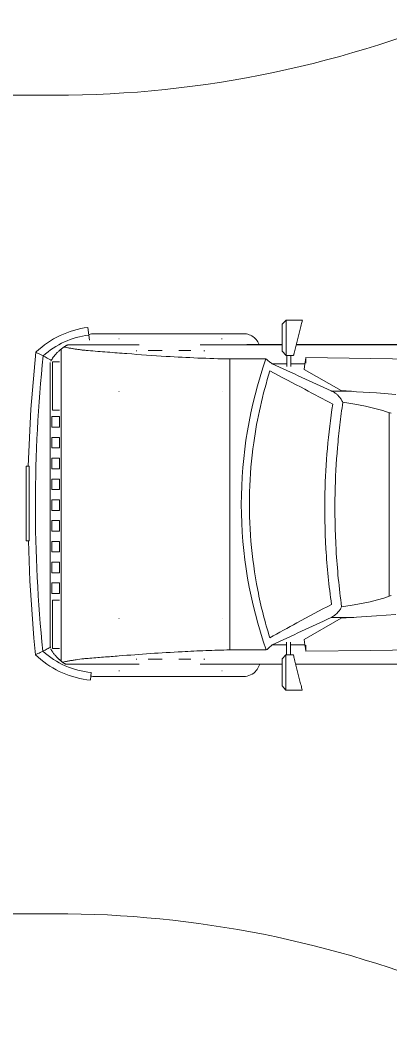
# Model space of a CAD drawing. Header units: millimetres. Extents: x -36 to 64, y 70 to 162.
# Drawn here: x 55.6 to 57.86, y 90.84 to 96.93 of the extents above; entities that cross this region are included whole.
import ezdxf

# ---------------------------------------------------------------- set-up
doc = ezdxf.new("R2010")
doc.units = ezdxf.units.MM
doc.header["$LTSCALE"] = 0.02
doc.layers.add('00 Ground$0$A-Proyecciones', color=252, linetype='Continuous', lineweight=0)
doc.layers.add('00 Ground$0$L-SITE', color=252, linetype='Continuous', lineweight=9)
doc.layers.add('00 Ground$0$Hagar puerta vehiculos', color=6, linetype='Continuous')

# ---------------------------------------------------------------- blocks, each defined once
blk = doc.blocks.new('00 Ground$0$A_Revit_Suv_5231 - A_Revit_Suv_5231-V102-DWGPl_ Baja')
at = {"layer": '00 Ground$0$L-SITE'}
for p, q in [((73.82814517785128, 3504.707041460315), (73.82814517785128, 1592.925042150901)), ((2025.334556211309, 1589.698570883475), (2025.334556211309, 3504.707041460311)), ((72.72011054233919, 1593.201306213701), (72.7201105423418, 3217.77268266062)), ((489.2868671271081, 2159.277701111465), (1609.875834261829, 2159.277701111463)), ((358.5281917763819, 1929.104561833324), (354.3761843235167, 1866.946654129031)), ((358.5281917763819, 1809.881744166525), (358.5281917763819, 1929.104561833324)), ((1740.634509612554, 1804.96871243347), (1740.634509612554, 1929.104561833332)), ((1744.786517065419, 1866.946654129029), (1740.634509612554, 1929.104561833332)), ((354.3761843235167, 1866.946654129031), (224.4102324196435, 1639.907029203397)), ((1874.752468969293, 1639.907029203395), (1744.78651706542, 1866.946654129029)), ((187.3672084877552, 1650.537915802002), (152.6896181950169, 1650.537915802002)), ((191.527016470659, 1559.051004242669), (191.5270164706591, 1645.976838508585)), ((224.4102324196438, 1639.907029203397), (191.5270164706583, 1645.976838508585)), ((1907.635684918279, 1645.976838508583), (1874.752468969293, 1639.907029203395)), ((1907.635684918279, 1645.976838508582), (1907.635684918279, 1557.72482152513)), ((1946.47308319392, 1650.537915801999), (1908.253877211948, 1650.537915801999)), ((-76.70960344169252, 1630.458318366719), (-76.70960344169252, 1530.3283728468)), ((101.1370355476488, 1586.116171055183), (-38.23360895022187, 1620.865175502805)), ((2145.01795142326, 1619.538992785265), (2005.647306925389, 1584.789988337644)), ((2183.493945914958, 1529.002190129257), (2183.493945914958, 1629.132135649176)), ((-38.23360895022162, 1530.328372846874), (-76.70960344179963, 1530.328372846874)), ((-76.70960344169252, 1530.3283728468), (-51.30960344168098, 1507.258051382261)), ((101.1370355476488, 1530.328372846874), (-38.23360895022214, 1530.328372846874)), ((-38.23360895022241, 1530.328372846873), (101.1370355476491, 1530.328372846873)), ((139.6130300392261, 1530.328372846874), (101.1370355476493, 1530.328372846874)), ((114.2130300393389, 1507.258051382261), (139.6130300393505, 1530.3283728468)), ((139.6130300393505, 1530.3283728468), (139.6130300393505, 1576.523028191117)), ((207.8463494166854, 1559.483746248723), (139.6130300393505, 1559.483746248723)), ((139.6130300393505, 1534.083746248721), (207.8463494166854, 1534.083746248721)), ((191.5270164706589, 1445.387229751418), (191.527016470659, 1534.516488254927)), ((1967.171312433932, 1558.157563531181), (1891.316351972492, 1558.157563531181)), ((1891.316351972492, 1532.757563531183), (1967.171312433932, 1532.757563531183)), ((1907.635684918279, 1533.190305537387), (1907.635684918279, 1445.502720365166)), ((1967.171312433932, 1575.196845473579), (1967.171312433932, 1529.002190129257)), ((2005.647306925389, 1529.002190129334), (1967.171312433812, 1529.002190129335)), ((1967.171312433932, 1529.002190129257), (1992.571312433927, 1505.931868664719)), ((2145.01795142326, 1529.002190129334), (2005.647306925389, 1529.002190129334)), ((2005.647306925389, 1529.002190129334), (2145.01795142326, 1529.002190129334)), ((2183.493945914837, 1529.002190129335), (2145.01795142326, 1529.002190129334)), ((2158.093945914946, 1505.931868664719), (2183.493945914958, 1529.002190129257)), ((-38.23360895022206, 1507.258051382335), (-51.30960344179947, 1507.258051382336)), ((101.1370355476489, 1507.258051382336), (-38.23360895022214, 1507.258051382336)), ((72.72011054233869, 1290.226750227804), (72.72011054233904, 1507.258051382337)), ((73.82814517785128, 1507.258051382261), (73.82814517785128, 1005.09886967424)), ((114.2130300392262, 1507.258051382336), (101.137035547649, 1507.258051382335)), ((2005.647306925389, 1505.931868664796), (1992.571312433812, 1505.931868664796)), ((2145.01795142326, 1505.931868664796), (2005.647306925389, 1505.931868664796)), ((2025.334556211309, 1005.098869674236), (2025.334556211309, 1505.931868664719)), ((2158.093945914837, 1505.931868664796), (2145.01795142326, 1505.931868664796)), ((161.1497049298219, 1186.36807837652), (161.1497049298219, 1407.716402975965)), ((1938.012996459117, 1409.580332897439), (1938.012996459117, 1186.368078376517)), ((6.471617112449208, 1270.981868664816), (6.471617112447739, 361.6459793637265)), ((2100.311084276487, 1270.981868664818), (2100.311084276489, 361.6459793637252)), ((1938.012996459115, 1186.368078376549), (161.149704929822, 1186.368078376551)), ((359.523808391222, 1140.772564229275), (359.523808391222, 1140.015035276663)), ((1745.286938476985, 1140.772564229275), (1745.286938476985, 1140.015035276663)), ((110.4108301121049, 1035.176565296374), (110.3972182157801, 1027.896083400833)), ((1994.41352865241, 1027.896083400833), (1994.399916756085, 1035.176565296374)), ((110.2511169234877, 949.752099061632), (110.1139794318943, 876.4025083396616)), ((1994.696767436313, 876.4025083396616), (1994.55962994472, 949.752099061632)), ((110.1139794318943, 773.9527459081718), (110.2738510495168, 688.443542077016)), ((1994.536895818691, 688.443542077016), (1994.696767436313, 773.9527459081718)), ((73.82814517785128, 634.5070414603354), (73.82814517785128, 199.1474866703505)), ((110.4023116288005, 619.7348993496071), (110.4108301121049, 615.178688951464)), ((1994.399916756085, 615.178688951464), (1994.408435239424, 619.7348993496071)), ((2025.334556211309, 185.1905142948088), (2025.334556211309, 634.507041460331)), ((-30.45996673350291, 320.3800689935631), (14.83341821795359, 325.9881479638473)), ((14.83341821794291, 325.9881479639393), (46.22934313268714, 329.8754888296239)), ((2076.031102165633, 340.1143764683437), (2121.46381266982, 335.7773168260709)), ((100.2248673370214, 157.6213523611972), (2006.557834051913, 157.6213523611939)), ((178.6822462106055, 148.0279886601908), (178.6822462106055, 103.9750417247543)), ((473.0193954784257, 103.9750417247543), (473.0193954784257, 147.8668096200664)), ((513.1690893879327, 99.8520806389044), (513.1690893879328, 147.8448236453351)), ((513.1690893879327, 147.8448236453351), (577.613612000998, 147.8448236453351)), ((577.613612000998, 147.8448236453375), (577.6136120009979, 99.85208063890548)), ((640.1690893879327, 99.8520806389044), (640.1690893879328, 147.8448236453351)), ((640.1690893879327, 147.8448236453351), (704.6136120009979, 147.8448236453348)), ((704.6136120009979, 147.8448236453372), (704.6136120009978, 99.8520806389052)), ((767.1690893879326, 99.8520806389044), (767.1690893879327, 147.8448236453348)), ((767.1690893879326, 147.8448236453348), (831.6136120009979, 147.8448236453345)), ((831.6136120009979, 147.844823645337), (831.6136120009978, 99.8520806389052)), ((894.1690893879326, 99.85208063890413), (894.1690893879327, 147.8448236453348)), ((894.1690893879326, 147.8448236453351), (958.6136120009979, 147.8448236453351)), ((958.6136120009979, 147.8448236453372), (958.6136120009978, 99.8520806389052)), ((1021.169089387932, 99.85208063890386), (1021.169089387933, 147.8448236453345)), ((1021.169089387932, 147.8448236453348), (1085.613612000998, 147.8448236453348)), ((1085.613612000998, 147.844823645337), (1085.613612000998, 99.85208063890494)), ((1148.169089387932, 99.85208063890386), (1148.169089387932, 147.8448236453351)), ((1148.169089387932, 147.8448236453351), (1212.613612000998, 147.8448236453348)), ((1212.613612000998, 147.8448236453372), (1212.613612000998, 99.85208063890467)), ((1275.169089387932, 99.85208063890359), (1275.169089387932, 147.8448236453348)), ((1275.169089387932, 147.8448236453348), (1339.613612000998, 147.8448236453345)), ((1339.613612000998, 147.844823645337), (1339.613612000998, 99.8520806389044)), ((1402.169089387932, 99.85208063890332), (1402.169089387932, 147.8448236453345)), ((1402.169089387932, 147.8448236453345), (1466.613612000998, 147.8448236453345)), ((1466.613612000998, 147.844823645337), (1466.613612000998, 99.8520806389044)), ((1529.169089387932, 99.85208063890332), (1529.169089387932, 147.8448236453345)), ((1529.169089387932, 147.8448236453345), (1593.613612000998, 147.8448236453345)), ((1593.613612000998, 147.844823645337), (1593.613612000998, 99.8520806389044)), ((1633.763305910511, 103.9750417247543), (1633.763305910511, 147.8668096200615)), ((1928.982701388938, 148.0284717782609), (1928.982701388938, 103.9750417247543)), ((473.0193954784257, 103.9750417247543), (178.6822462106055, 103.9750417247543)), ((181.5736171702034, 89.86140599277347), (1925.209084218967, 89.86140599277347)), ((577.613612000998, 99.85208063890467), (513.1690893879327, 99.85208063890467)), ((704.6136120009979, 99.8520806389044), (640.1690893879327, 99.85208063890467)), ((831.6136120009979, 99.85208063890413), (767.1690893879326, 99.8520806389044)), ((958.6136120009979, 99.85208063890413), (894.1690893879326, 99.85208063890413)), ((1085.613612000998, 99.85208063890386), (1021.169089387932, 99.85208063890386)), ((1212.613612000998, 99.85208063890386), (1148.169089387932, 99.85208063890413)), ((1339.613612000998, 99.85208063890359), (1275.169089387932, 99.85208063890386)), ((1466.613612000998, 99.85208063890359), (1402.169089387932, 99.85208063890359)), ((1593.613612000998, 99.85208063890332), (1529.169089387932, 99.85208063890332)), ((1928.982701388938, 103.9750417247543), (1633.763305910511, 103.9750417247543)), ((814.8340839506487, -37.2005431192652), (1272.034083950649, -37.2005431192652)), ((814.8340839506487, -56.85450471574491), (814.8340839506487, -37.2005431192652)), ((1272.034083950649, -56.85450471574491), (814.8340839506487, -56.85450471574491)), ((1272.034083950649, -56.85450471574491), (1272.034083950649, -37.2005431192652))]:
    blk.add_line(p, q, dxfattribs=at)
at = {"layer": '00 Ground$0$L-SITE', "flags": 128}
for points in [[(152.6896181950186, 1650.537915802149), (158.0070779848809, 2048.474211957281), (163.4864345585137, 2442.890240541736)], [(1935.676266830426, 2442.890240541693), (1941.155623404058, 2048.474211957238), (1946.473083193921, 1650.537915802106)], [(377.3608737614042, 2200.250978994531), (368.5092646386348, 2083.403359317496), (360.9338749662072, 1960.749592603443)], [(1738.22882642273, 1960.749592603439), (1730.653436750303, 2083.403359317492), (1721.801827627533, 2200.250978994525)], [(425.6195975847959, 1876.940253865227), (437.4215627087419, 1950.746179512207), (449.7555637541998, 2016.205265917973), (462.5565058824449, 2072.972038717697), (475.7568290964329, 2120.746896597024), (489.2868671271095, 2159.277701111468)], [(489.2868671271079, 2159.277701111465), (490.9449730351749, 2165.334784571942), (492.6067431808333, 2171.182899250829)], [(1606.555958208104, 2171.182899250825), (1608.217728353762, 2165.33478457194), (1609.875834261829, 2159.277701111464)], [(1609.875834261827, 2159.277701111465), (1621.381209164507, 2127.16633561369), (1632.654326875464, 2088.376543357835), (1643.654649144938, 2043.050226137523), (1654.340234469722, 1991.360511458914), (1664.670980642591, 1933.501251749474), (1674.607931136158, 1869.689427421743)], [(360.9338749662072, 1960.749592603443), (359.7092313943094, 1944.980385078075), (358.528191776382, 1929.104561833324)], [(1740.634509612554, 1929.104561833332), (1739.453469994627, 1944.980385078077), (1738.22882642273, 1960.74959260344)], [(191.5270164706591, 1645.976838508585), (171.2129096691601, 1648.220095862734), (152.6896181950166, 1650.537915802002)], [(1946.473083193924, 1650.537915802), (1927.949791719782, 1648.220095862731), (1907.635684918284, 1645.976838508583)], [(-38.23360895022162, 1620.865175502805), (-46.79532317938543, 1622.999850612476), (-54.92771730649382, 1625.027484198522), (-62.22299913209298, 1626.846402246277), (-68.31535276300357, 1628.365396609686), (-72.89928214871807, 1629.5082985686), (-75.74492992901494, 1630.217798246457), (-76.70960344179963, 1630.458318366795)], [(139.6130300392261, 1576.523028191193), (138.6483565264418, 1576.763548311531), (135.8027087461453, 1577.473047989388), (131.2187793604309, 1578.615949948302), (125.1264257295205, 1580.134944311711), (117.8311439039216, 1581.953862359466), (109.6987497768131, 1583.981495945512), (101.1370355476493, 1586.116171055183)], [(2005.647306925388, 1584.789988337644), (1997.085592696224, 1582.655313227972), (1988.953198569116, 1580.627679641927), (1981.657916743517, 1578.808761594172), (1975.565563112607, 1577.289767230763), (1970.981633726892, 1576.146865271848), (1968.135985946596, 1575.437365593992), (1967.171312433812, 1575.196845473654)], [(2183.493945914837, 1629.132135649255), (2182.529272402053, 1628.891615528917), (2179.683624621756, 1628.182115851061), (2175.099695236041, 1627.039213892146), (2169.00734160513, 1625.520219528737), (2161.712059779532, 1623.701301480982), (2153.579665652423, 1621.673667894937), (2145.017951423259, 1619.538992785265)], [(6.471617112567628, 1270.981868664742), (6.471617112567628, 1267.34704618878), (6.471617112567628, 1262.996248755408), (6.471617112567628, 1257.936436712402), (6.471617112567628, 1252.175704679656), (6.471617112567628, 1245.723268599537), (6.471617112567628, 1238.58945099332), (6.471617112567628, 1230.785664447376), (6.471617112567628, 1222.324393355464), (6.471617112567628, 1213.219173946354), (6.471617112567628, 1203.484572628762), (6.471617112567628, 1193.136162688186), (6.471617112567628, 1182.190499372989), (6.471617112567628, 1170.665093409525), (6.471617112567628, 1158.578382988715), (6.471617112567628, 1145.949704268869), (6.471617112567628, 1132.799260441971), (6.471617112567628, 1119.148089412853), (6.471617112567628, 1105.018030143081), (6.471617112567628, 1090.431687713224), (6.471617112567628, 1075.412397159588), (6.471617112567628, 1059.984186143116), (6.471617112567628, 1044.171736510253), (6.471617112567628, 1028.00034480727), (6.471617112567628, 1011.495881811186), (6.471617112567628, 994.6847511420199), (6.471617112567628, 977.5938470226687), (6.471617112567628, 960.2505112538438), (6.471617112567628, 942.6824894730786), (6.471617112567628, 924.917886767572), (6.471617112567628, 906.985122712068), (6.471617112567628, 888.9128859036051), (6.471617112567628, 870.7300880658737), (6.471617112567628, 852.4658177966213), (6.471617112567628, 834.1492940321092), (6.471617112567628, 815.8098193030476), (6.471617112567628, 797.4767328567924), (6.471617112567628, 779.179363720799), (6.471617112567628, 760.9469837824571), (6.471617112567628, 742.8087609603067), (6.471617112567628, 724.7937125415787), (6.471617112567628, 706.9306587607329), (6.471617112567628, 689.2481766932502), (6.471617112567628, 671.7745545383599), (6.471617112567628, 654.5377463640162), (6.471617112567628, 637.5653273862973), (6.471617112567628, 620.8844498549829), (6.471617112567628, 604.5217996157346), (6.471617112567628, 588.5035534184146), (6.471617112567628, 572.8553370398931), (6.471617112567628, 557.6021842882631), (6.471617112567628, 542.7684969541078), (6.471617112567628, 528.3780057727993), (6.471617112567628, 514.4537324604363), (6.471617112567628, 501.0179528839445), (6.471617112567628, 488.0921614245037), (6.471617112567628, 475.6970365911104), (6.471617112567628, 463.8524079393255), (6.471617112567628, 452.5772243482829), (6.471617112567628, 441.8895237064868), (6.471617112567628, 431.8064040550362), (6.471617112567628, 422.3439962344265), (6.471617112567628, 413.5174380786309), (6.471617112567628, 405.3408501977946), (6.471617112567628, 397.8273133882925), (6.471617112567628, 390.9888477062008), (6.471617112567628, 384.8363932378289), (6.471617112567628, 379.3797925978709), (6.471617112567628, 374.6277751833393), (6.471617112567628, 370.5879432083822), (6.471617112567628, 367.2667595423859), (6.471617112567628, 364.6695373707118), (6.471617112567628, 362.8004316948134), (6.471617112567628, 361.6624326850344), (6.471617112567628, 361.6459793636498)], [(2100.31108427662, 361.6459793636498), (2100.31108427662, 362.7682060348992), (2100.31108427662, 364.6215909264677), (2100.31108427662, 367.2031690178776), (2100.31108427662, 370.5088103348963), (2100.31108427662, 374.5332265565935), (2100.31108427662, 379.2699794754919), (2100.31108427662, 384.7114912973924), (2100.31108427662, 390.849056764158), (2100.31108427662, 397.6728570803295), (2100.31108427662, 405.1719756210659), (2100.31108427662, 413.3344153964264), (2100.31108427662, 422.1471182440038), (2100.31108427662, 431.595985719176), (2100.31108427662, 441.6659016496397), (2100.31108427662, 452.3407563180421), (2100.31108427662, 463.6034722340881), (2100.31108427662, 475.4360314548978), (2100.31108427662, 487.819504409863), (2100.31108427662, 500.7340801839324), (2100.31108427662, 514.1590982108148), (2100.31108427662, 528.0730813255232), (2100.31108427662, 542.4537701232374), (2100.31108427662, 557.2781585696025), (2100.31108427662, 572.5225308054501), (2100.31108427662, 588.1624990871836), (2100.31108427662, 604.1730428018926), (2100.31108427662, 620.5285484950372), (2100.31108427662, 637.2028508464871), (2100.31108427662, 654.169274529487), (2100.31108427662, 671.4006768854496), (2100.31108427662, 688.8694913464375), (2100.31108427662, 706.5477715358027), (2100.31108427662, 724.4072359764044), (2100.31108427662, 742.4193133349504), (2100.31108427662, 760.5551881300486), (2100.31108427662, 778.7858468307912), (2100.31108427662, 797.0821242722653), (2100.31108427662, 815.4147503135729), (2100.31108427662, 833.7543966637769), (2100.31108427662, 852.0717238009844), (2100.31108427662, 870.337427909256), (2100.31108427662, 888.5222877584976), (2100.31108427662, 906.5972114521799), (2100.31108427662, 924.5332829681673), (2100.31108427662, 942.3018084181947), (2100.31108427662, 959.8743619519564), (2100.31108427662, 977.2228312324149), (2100.31108427662, 994.3194624095291), (2100.31108427662, 1011.136904520505), (2100.31108427662, 1027.648253245482), (2100.31108427662, 1043.827093948747), (2100.31108427662, 1059.64754393647), (2100.31108427662, 1075.084293863525), (2100.31108427662, 1090.112648223022), (2100.31108427662, 1104.708564853867), (2100.31108427662, 1118.848693403076), (2100.31108427662, 1132.510412681378), (2100.31108427662, 1145.671866852261), (2100.31108427662, 1158.312000396685), (2100.31108427662, 1170.410591797398), (2100.31108427662, 1181.948285889052), (2100.31108427662, 1192.906624822346), (2100.31108427662, 1203.268077592641), (2100.31108427662, 1213.016068085822), (2100.31108427662, 1222.135001596574), (2100.31108427662, 1230.610289776534), (2100.31108427662, 1238.428373972593), (2100.31108427662, 1245.576746917794), (2100.31108427662, 1252.04397274034), (2100.31108427662, 1257.819705258506), (2100.31108427662, 1262.894704532366), (2100.31108427662, 1267.260851645677), (2100.31108427662, 1270.911161694462), (2100.31108427662, 1270.981868664742)], [(38.44302804491504, 1137.864362860431), (38.44302804491504, 1139.396667952053), (38.44302804491504, 1140.426289608163), (38.44302804491504, 1140.951580653768), (38.44302804491504, 1141.025208605848)], [(38.44302804491504, 1141.025208605848), (38.44302804491504, 1140.772564229275), (38.44302804491504, 1140.015035276663), (38.44302804491504, 1138.753833632739), (38.44302804491504, 1136.990976951089)], [(359.523808391222, 1139.396667952049), (359.523808391222, 1140.426289608163), (359.523808391222, 1140.951580653768), (359.523808391222, 1141.025208605848)], [(1745.286938476985, 1140.426289608163), (1745.286938476985, 1140.951580653768), (1745.286938476985, 1141.025208605848)], [(2066.367718823275, 1141.025208605848), (2066.367718823275, 1140.772564229275), (2066.367718823275, 1140.015035276663), (2066.367718823275, 1138.753833632739)], [(2066.367718823275, 1137.864362860431), (2066.367718823275, 1139.396667952049), (2066.367718823275, 1140.426289608163), (2066.367718823275, 1140.951580653768), (2066.367718823275, 1141.025208605848)], [(38.44302804491504, 512.4908913874023), (38.44302804491504, 510.9585862957844), (38.44302804491504, 509.92896463967), (38.44302804491504, 509.4036735940693), (38.44302804491504, 509.3300456419852)], [(38.44302804491504, 509.3300456419852), (38.44302804491504, 509.5826900185581), (38.44302804491504, 510.3402189711744), (38.44302804491504, 511.6014206150942)], [(359.523808391222, 510.9585862957844), (359.523808391222, 509.92896463967), (359.523808391222, 509.4036735940693), (359.523808391222, 509.3300456419852)], [(359.523808391222, 509.3300456419852), (359.523808391222, 509.5826900185581), (359.523808391222, 510.3402189711744)], [(1745.286938476985, 510.9585862957844), (1745.286938476985, 509.92896463967), (1745.286938476985, 509.4036735940693), (1745.286938476985, 509.3300456419852)], [(1745.286938476985, 509.3300456419852), (1745.286938476985, 509.5826900185581), (1745.286938476985, 510.3402189711744)], [(2066.367718823275, 509.3300456419852), (2066.367718823275, 509.5826900185581), (2066.367718823275, 510.3402189711744), (2066.367718823275, 511.6014206150942), (2066.367718823275, 513.3642772967439)], [(2066.367718823275, 510.9585862957844), (2066.367718823275, 509.92896463967), (2066.367718823275, 509.4036735940693), (2066.367718823275, 509.3300456419852)], [(-31.46080014676809, 320.2561490696402), (-28.29940470135198, 298.3288867045579), (-24.26368141258167, 276.5455859095459), (-19.36008657680964, 254.941095319028), (-13.5964648997573, 233.5499775092254), (-6.982036946535527, 212.4064537054493), (0.4726156090848235, 191.5443490353966), (8.755566913264648, 170.9970384162006), (17.85356601086401, 150.7973931616575), (27.75205804413417, 130.9777283951447), (38.43520753734096, 111.5697513523267), (49.88592373031129, 92.6045106563112), (62.08588791977127, 74.11234664652878), (75.01558276557712, 56.12284284059177), (88.65432351414061, 38.66477860704472), (102.9802910897223, 21.76608312447465), (117.9705670002291, 5.453790700780314), (120.1699755765621, 3.167598970962012)], [(1967.36117816373, 1.331398050564405), (1982.519492824941, 17.48765852820386), (1997.019604351771, 34.23716663138847), (2010.838315658967, 51.55312672020636), (2023.953519756276, 69.40783695238568), (2036.344235114934, 87.77273360034648), (2047.990639233537, 106.6184367471022), (2058.874100349949, 125.9147972878083), (2068.977207248045, 145.6309451619379), (2078.283797112027, 165.7353387387885), (2086.778981383413, 186.1958152773447), (2094.44916957955, 206.9796423798011), (2101.282091035576, 228.053570356453), (2107.266814534743, 249.383885418061), (2112.393765796166, 270.936463610756), (2116.654742791481, 292.6768254070744), (2120.042928866478, 314.5701908658236), (2122.467724715385, 335.6814822087603)], [(120.1717967126477, 3.167117483570223), (468.4489265385698, -27.16072680917691), (814.834083950766, -43.40440831404322)], [(1272.034083950766, -42.46147198391991), (1516.65029512496, -34.35204998108237), (1865.310757628037, -8.80563758423151), (1967.359364518971, 1.330923677293458)]]:
    blk.add_lwpolyline(points, dxfattribs=at)
at = {"layer": '00 Ground$0$L-SITE'}
for centre, radius, start, end in [((1046.928341175756, 3937.732305893556), 2680.594012797464, 250.7044447809318, 289.415761741589), ((518.2283638790918, 388.3168657565045), 507.2389381532696, 187.0582534934231, 222.1806581832347), ((1571.087679191058, 388.3168657565042), 507.2389381532695, 317.5466879375419, 354.547001954468), ((1052.405373434003, 8693.770486259642), 8693.812578334413, 263.9913449377992, 275.8952173728339)]:
    blk.add_arc(centre, radius, start, end, dxfattribs=at)
for centre, major_axis, ratio, start_param, end_param in [((50.21492957800551, 3620.72615077751), (0, 2009.124490341166), 0.3542605122209274, 3.584511322395773, 3.589604258235075), ((108.0716171124471, 361.6459793637266), (101.5999999999995, 0), 0.9991503201548321, 3.141592653589791, 3.505008524422468), ((1998.711084276489, 361.6459793637263), (-101.5999999999992, 2.673616034831387e-10), 0.9991503201548352, 2.90690154851744, 3.141592653592424)]:
    blk.add_ellipse(centre, major_axis=major_axis, ratio=ratio, start_param=start_param, end_param=end_param, dxfattribs=at)
for points in [[(366.640774978013, 1826.472307559209), (369.9550514572062, 1831.45610851519), (377.3683545894535, 1841.063996690091), (390.8775743056382, 1854.485808293986), (406.8363073376724, 1866.650237581215), (419.0995566363385, 1873.677122047995), (425.6195975847961, 1876.940253865227)], [(191.5270164706579, 1445.387229751418), (218.7198158676683, 1505.7476941636), (273.1824723057662, 1626.189046875908), (327.8541178839782, 1745.886788572952), (355.2570347275391, 1805.4728611879)], [(358.528191776382, 1809.881744166525), (359.8826939955939, 1812.219456999981), (362.6268558774925, 1817.322263732218), (365.3266607769667, 1823.279832595104), (366.640774978013, 1826.472307559209)], [(1740.634509612554, 1804.96871243347), (1768.352559338264, 1744.623414985495), (1823.920786229173, 1624.442440408043), (1879.70293686472, 1505.044679557996), (1907.635684918279, 1445.502720365166)], [(161.1497049298219, 1407.716402975965), (165.7945344905598, 1414.204356943714), (175.4979046219454, 1426.970782040705), (186.042023417813, 1439.318241460683), (191.5270164706589, 1445.387229751418)], [(1907.635684918282, 1445.502720365166), (1913.113822821077, 1439.713997251226), (1923.651958673127, 1427.938209559332), (1933.362191854474, 1415.765738939408), (1938.012996459117, 1409.58033289744)], [(88.03376635518065, 174.6029028239547), (89.19644369824519, 180.3853806783678), (91.52991424136265, 192.3756603732726), (95.10747236610749, 211.5250936814224), (98.60336858361077, 231.7455998379919), (101.918824116013, 252.9341790932529), (104.9417446054342, 274.9833859338685), (107.5815886896467, 297.7737532151954), (109.0065697633392, 313.3792775290669), (109.6419591139322, 321.2622075967197)], [(89.28698605750247, 172.7131257763549), (86.84213364092687, 176.3638706079071), (84.67036831316102, 179.8151060374609), (82.78112816248814, 182.9542304661146)], [(2012.847462783527, 166.0098014215125), (2015.004862177142, 169.0813323876829), (2018.791209076965, 174.5423682745067), (2022.812486136032, 180.9621482370443), (2025.099937783591, 184.7872415253241), (2025.425704993575, 185.3495127152701), (2025.286123481735, 185.112687371814)], [(88.03376635518065, 174.6029028239547), (89.98862376142968, 171.6318519193833), (93.97533133131878, 165.8297460099414), (98.11602441599013, 160.310117206898), (100.2248673370213, 157.6213523612011)], [(105.0733852046539, 151.6204106034024), (104.2122691230625, 152.6534647520294), (103.3681631542256, 153.6829455521228), (102.5410871949914, 154.7077582281783)], [(2006.557834051913, 157.6213523611978), (2007.624605124822, 158.9833249967145), (2009.739647653, 161.7434529197501), (2011.817690945898, 164.5757108561623), (2012.847462783527, 166.0098014215123)], [(2019.538616122249, 175.8128275276019), (2018.519518681844, 174.2411428183675), (2017.370197113338, 172.5078168702735), (2016.096072032362, 170.6453539904031)], [(2022.719852364594, 180.8479804993501), (2022.186183238128, 179.980661223243), (2021.572564760364, 178.9952982554235), (2020.880508481794, 177.9048201992985)], [(142.3484278268122, 47.72089682529612), (150.7818687687464, 64.40008351017617), (159.4029738616639, 80.95685173568066), (168.2053818490633, 97.44403896166585)], [(120.4635451098627, 3.767288681574609), (120.0741226838246, 2.970680816570497), (120.0720224103809, 2.966757505952189), (122.4165874179758, 7.762520010260935), (126.9965981624686, 17.08591268391402), (133.6520016489038, 30.46991358471764), (139.2562163046958, 41.66957232417638), (142.3484278268121, 47.72089682529503)]]:
    blk.add_open_spline(points, degree=3, dxfattribs=at)
for points, knots in [([(425.6195975847959, 1876.940253865227), (471.5456882509868, 1870.145146088092), (563.5587889030556, 1857.965456166644), (748.2989369392434, 1839.162501430796), (1003.354363381547, 1825.29869451475), (1270.425021594131, 1830.201323773071), (1501.871340513221, 1848.345379085668), (1617.109534200742, 1861.837878917644), (1674.607931136158, 1869.689427421743)], [0, 0, 0, 0, 0.1111111111111111, 0.2222222222222222, 0.4444444444444444, 0.7222222222222222, 0.8611111111111112, 1, 1, 1, 1]), ([(1674.607931136158, 1869.689427421743), (1680.892011911409, 1866.39409737444), (1692.728014119519, 1859.347530934949), (1710.764504022519, 1845.287532248544), (1727.548989044031, 1827.318959768848), (1736.804941074322, 1812.60238017995), (1740.634509612554, 1804.96871243347)], [0, 0, 0, 0, 0.2, 0.4, 0.7, 1, 1, 1, 1]), ([(436.8722742742301, 1815.235507389209), (406.7254070530392, 1758.204931663751), (338.7986361402151, 1630.196928245469), (270.7017185581695, 1502.73354547359), (232.8328372752537, 1432.048748249096)], [0, 0, 0, 0, 0.4444444444444444, 1, 1, 1, 1]), ([(1659.899307250952, 1808.137020991757), (1547.391904810451, 1792.128927229202), (1321.020266440333, 1769.313783626488), (911.6048982490294, 1761.64737274625), (616.5757971398436, 1787.533550537729), (436.8722742742294, 1815.235507389209)], [-1, -1, -1, -1, -0.7222222222222222, -0.4444444444444444, 0, 0, 0, 0]), ([(1863.876881107055, 1431.388450916969), (1833.371641490832, 1486.23972786678), (1764.975760510622, 1610.515956179388), (1697.256698322383, 1737.012372058112), (1659.899307250951, 1808.137020991757)], [0, 0, 0, 0, 0.4444444444444444, 1, 1, 1, 1]), ([(232.832837275254, 1432.048748249095), (376.4884871312558, 1386.921471809973), (622.1860903801154, 1331.627691615717), (972.8658471076327, 1302.370885259688), (1274.382131004482, 1310.57582315474), (1573.155196910546, 1351.975239873531), (1768.078251272914, 1401.380044594691), (1863.876881107055, 1431.388450916969)], [-1, -1, -1, -1, -0.7272727272727273, -0.5454545454545454, -0.3636363636363636, -0.1818181818181818, 0, 0, 0, 0]), ([(6.471617112449173, 1270.981868664817), (6.471617112449174, 1276.879289709328), (7.501918285993137, 1288.676226466222), (13.61721561916047, 1311.566059700125), (28.57536852834964, 1337.548252409138), (51.3993525161876, 1356.735600033003), (67.34108123421527, 1364.234671769662), (72.70044079725764, 1366.225325268726)], [0, 0, 0, 0, 0.1111111111111111, 0.2222222222222222, 0.4444444444444444, 0.6666666666666666, 0.7739710081482034, 0.7739710081482034, 0.7739710081482034, 0.7739710081482034]), ([(2024.360733542369, 1369.28793376792), (2027.456587207155, 1368.481299877537), (2041.830466582207, 1364.003708233695), (2068.049260012836, 1348.840039671986), (2093.797169363438, 1315.212467872326), (2100.311084276487, 1285.714565816325), (2100.311084276487, 1270.981868664817)], [0.1621817587842924, 0.1621817587842924, 0.1621817587842924, 0.1621817587842924, 0.2222222222222222, 0.4444444444444444, 0.7222222222222222, 1, 1, 1, 1]), ([(109.6419591139323, 321.2622075967462), (112.7978894380736, 360.6029883202432), (119.0873312604438, 439.542613446441), (131.5835152556432, 598.3352624359368), (144.6724168571142, 782.4011850851388), (155.7767614074683, 991.9883158834695), (159.8630242885694, 1121.529206879473), (161.1497049298219, 1186.368078376516)], [-1, -1, -1, -1, -0.8611111111111112, -0.7222222222222222, -0.4444444444444444, -0.2222222222222222, 0, 0, 0, 0]), ([(1938.012996459115, 1186.368078376513), (1938.978006940054, 1137.738924753722), (1941.747222515642, 1040.559019337916), (1949.054965067014, 879.0489710392301), (1959.973464956571, 702.2354700145418), (1971.90911039807, 542.663083233665), (1981.972417826317, 415.8461421409135), (1986.995998015691, 352.7348321755409), (1989.520742275004, 321.2622075967432)], [-1, -1, -1, -1, -0.8333333333333333, -0.6666666666666666, -0.4444444444444444, -0.2222222222222222, -0.1111111111111111, 0, 0, 0, 0]), ([(1989.520742275004, 321.2622075967165), (1990.203363491651, 312.8116666402758), (1992.514876263436, 287.7346604228693), (1996.729011210977, 255.7393873409175), (2001.550704631692, 225.7823220604306), (2005.339371738904, 204.4621313289843), (2009.175443104919, 184.4128637698178), (2011.632812861191, 171.9749215218885), (2012.847462783527, 166.0098014215123)], [-1, -1, -1, -1, -0.8571428571428571, -0.5714285714285714, -0.4285714285714285, -0.2857142857142857, -0.1428571428571428, 0, 0, 0, 0]), ([(73.83547205516697, 199.1344372195225), (73.8074244240158, 199.1896847737221), (73.91255799057967, 198.9561617003308), (74.76573086642925, 197.3187936615724), (76.56973214130268, 193.8295968030317), (79.27665409244194, 188.9384121639247), (82.57139889716503, 183.2027398262401), (85.68636822776945, 178.2636880756961), (88.03376635518067, 174.6029028239547)], [0.7142857142857143, 0.7142857142857143, 0.7142857142857143, 0.7142857142857143, 0.75, 0.7857142857142857, 0.8571428571428571, 0.8928571428571428, 0.9285714285714286, 1, 1, 1, 1]), ([(174.7245478109398, 93.58978372439589), (174.3439708040924, 93.8022517466079), (173.0684330799619, 94.51877927603023), (169.1235021000508, 96.82038244627802), (161.6289170954154, 101.3841353011238), (150.485031082362, 108.9795482098075), (138.2713933799648, 118.3767122587553), (125.5395483762228, 129.5645147358092), (112.6817889460415, 142.5406404806196), (104.3546491661652, 152.3962177040826), (100.2248673370214, 157.6213523611972)], [-0.7269666629331091, -0.7269666629331091, -0.7269666629331091, -0.7269666629331091, -0.7083333333333333, -0.6666666666666666, -0.5555555555555556, -0.4444444444444444, -0.3333333333333333, -0.2222222222222222, -0.1111111111111111, 0, 0, 0, 0]), ([(1932.061334394085, 93.59150342834567), (1933.280339717212, 94.27867453746744), (1937.149234270259, 96.49872226247744), (1943.962292799246, 100.6637896642355), (1952.103532516891, 106.1021804184429), (1959.345715444382, 111.3439248776143), (1967.020123217021, 117.2853012877494), (1974.867901597862, 123.9286726128946), (1982.84850740997, 131.2710241479412), (1993.562268188284, 141.9904789237709), (2001.395606765483, 151.0899340398008), (2006.557834051913, 157.6213523611939)], [0.2730776534381502, 0.2730776534381502, 0.2730776534381502, 0.2730776534381502, 0.3333333333333333, 0.4444444444444444, 0.5138888888888888, 0.5833333333333333, 0.6527777777777777, 0.7222222222222222, 0.7916666666666667, 0.8611111111111112, 1, 1, 1, 1]), ([(2005.21653823825, 155.9174956927641), (2004.765365032742, 155.3509645784714), (2002.243571283441, 152.21591308976), (1999.242841463567, 148.631281287248), (1996.503767590541, 145.5825460471178), (1996.187478940274, 145.2330317734512)], [0.6130864783378521, 0.6130864783378521, 0.6130864783378521, 0.6130864783378521, 0.625, 0.6785714285714286, 0.6854931471208123, 0.6854931471208123, 0.6854931471208123, 0.6854931471208123]), ([(1945.342568679722, 45.93605719287515), (1940.783912735611, 54.83421102733489), (1932.535417400692, 70.93572924387773), (1924.221148851885, 87.02270490974946), (1920.462453539564, 94.1875406130122)], [-1, -1, -1, -1, -0.8333333333333333, -0.6988121404293159, -0.6988121404293159, -0.6988121404293159, -0.6988121404293159]), ([(1967.070032220308, 1.931730981827308), (1967.456627245458, 1.134385208289594), (1967.458176780291, 1.130303358534961), (1965.131610037837, 5.930707693362624), (1959.068138442161, 18.37366302197196), (1951.439008989229, 33.8076999173131), (1945.342568679722, 45.93605719287481)], [-0.5555555555555556, -0.5555555555555556, -0.5555555555555556, -0.5555555555555556, -0.4444444444444444, -0.3333333333333333, -0.2222222222222222, 0, 0, 0, 0])]:
    blk.add_open_spline(points, degree=3, knots=knots, dxfattribs=at)

msp = doc.modelspace()

# ---------------------------------------------------------------- linework, layer by layer
at = {"layer": '00 Ground$0$A-Proyecciones', "lineweight": 0}
msp.add_lwpolyline([(62.29960238119565, 162.3476429366465), (62.29039398206351, 103.465806731924, -0.4365813001722356), (55.80888726088733, 96.47315874268068), (54.87287286922674, 96.47315874268068), (54.87287286922674, 91.47464350776343), (55.80881069982388, 91.47464350776343, -0.4142135623732539), (62.30881069982388, 84.97464350773365), (62.29960233180554, 76.06506253045771, -0.4131361365931162), (55.79960071171399, 69.56508278700679), (55.79959283481867, 71.5651084513809), (-29.44476100947395, 71.56510850329667), (-29.44475149595428, 69.56508423155518, -0.4142084443567652), (-35.9447999875365, 76.06508278691743), (-35.94491370583, 162.3477200074938), (-34.44479704831201, 162.347602269381)], format="xyb", dxfattribs=at)

# ---------------------------------------------------------------- block references
at = {"layer": '00 Ground$0$Hagar puerta vehiculos', "lineweight": 0, "xscale": 0.001, "yscale": 0.001, "zscale": 0.001, "rotation": 270}
msp.add_blockref('00 Ground$0$A_Revit_Suv_5231 - A_Revit_Suv_5231-V102-DWGPl_ Baja', (55.69107523189086, 95.02348247592116), dxfattribs=at)

doc.saveas('drawing.dxf')
